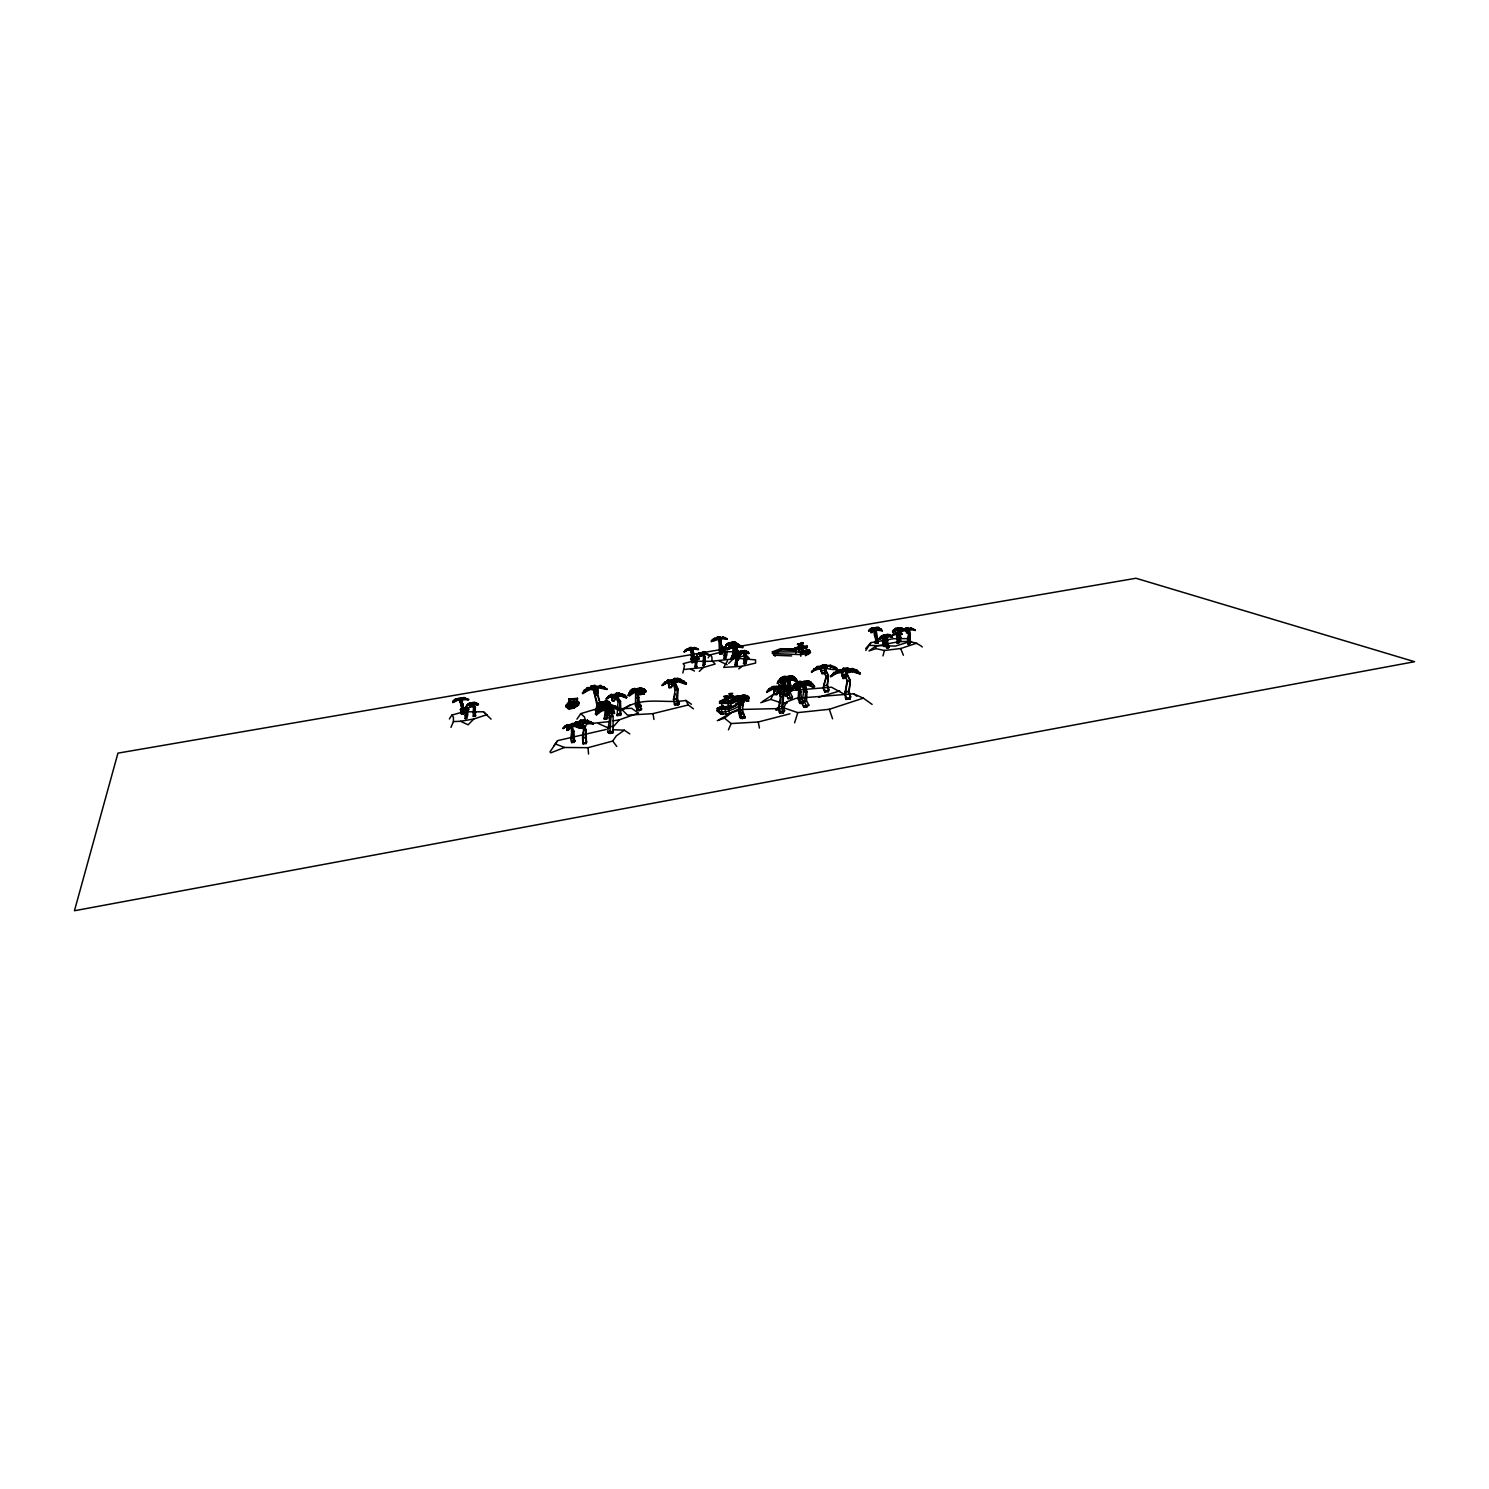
<?xml version="1.0" encoding="UTF-8"?>
<svg xmlns="http://www.w3.org/2000/svg" width="1489" height="1489" viewBox="0 0 1489 1489"><rect width="100%" height="100%" fill="white"/><g stroke="black" fill="none" stroke-linecap="round" stroke-linejoin="round"><path stroke-width="1.5" d="M692.906 652.033L692.329 648.366L689.556 649.018L692.459 649.427L692.906 652.033L691.547 652.238L689.668 648.739M450.962 727.414L453.419 721.588L453.438 717.214L451.818 715.129L449.38 718.982M593.497 688.421C588.844 688.793 575.108 699.551 587.355 687.639L595.451 687.62L594.893 685.368L591.096 686.02L590.947 688.867L593.273 689.891L591.096 686.02L591.598 689.575M619.927 715.651L619.852 701.896L616.781 696.74L615.329 696.833L618.009 702.008L617.135 715.8L620.913 714.888L620.504 701.412L617.284 696.368L614.138 700.854L612.277 700.947L612.593 695.921L616.669 695.028L617.06 696.833L620.913 696.108L626.199 697.913C627.632 693.986 618.084 692.943 615.348 693.893L615.571 696.368M678.053 705.153L676.415 699.253L677.346 689.91L674.573 682.744L672.898 682.837L675.168 690.003L673.475 699.383L674.796 705.302L679.282 704.26L677.514 698.471L678.165 689.333L675.224 682.316M742.546 718.759L740.573 713.529L740.163 698.937L731.639 702.994L734.468 697.671L738.972 697.261C741.317 704.334 736.869 711.835 740.536 718.461L744.872 717.996L745.096 716.916L742.657 712.859L742.695 705.06L741.373 698.564L740.312 698.434L741.019 702.734M739.884 699.346L739.772 708.801M606.544 710.495L606.135 719.224L604.311 719.131L605.204 710.421M742.899 714.18L743.774 714.608M915.121 630.61L911.249 627.874L908.216 629.382L903.227 629.177C893.865 634.947 913.055 627.13 915.084 629.977M462.111 702.473C464.605 696.852 454.257 699.607 461.032 699.588C482.045 700.407 453.754 696.889 458.314 700.053C460.231 698.825 458.389 700.091 460.659 702.715L462.111 702.473L461.999 700.388L459.58 700.798L460.659 702.715M640.382 706.363L638.483 702.417L638.018 693.409M913.539 629.419L915.084 630.256L909.295 629.196L908.364 632.713L906.931 632.862C902.892 626.646 913.39 629.773 906.205 631.652L906.075 627.855C915.27 627.055 906.019 661.004 908.681 634.184L906.857 630.015L908.662 634.463L907.49 640.27L909.407 640.084L910.077 634.035L908.681 634.184L910.077 634.314L907.955 630.126L908.662 628.972M465.033 708.95L466.913 711.537C469.928 714.776 464.252 722.612 465.238 715.911L466.206 711.5L464.047 708.485M775.118 656.295L772.288 651.866L780.645 648.701L801.491 649.316L806.405 647.436L806.722 650.079L801.827 651.959L799.425 651.977L799.09 649.316L799.649 651.884M606.135 719.224L607.81 717.772L607.68 710.03M708.131 657.877L710.123 654.899L721.942 651.884L743.979 651.531L746.026 655.495C749.693 659.348 742.49 668.524 744.128 660.632L745.077 655.495L743.253 652.443M734.933 655.681L736.441 655.998L735.547 654.974L731.453 657.282C731.434 659.292 741.019 652.61 734.97 655.774M787.495 677.439L782.916 678.463L781.074 683.619L782.693 683.693L785.783 680.157L793.321 678.519L793.134 676.937L787.849 677.923L788.128 679.673L784.852 679.319L786.118 679.58L787.495 677.439L789.486 677.979L789.617 679.058L787.625 678.984M876.053 629.605L878.268 642.857L875.383 643.322L875.7 639.209C874.006 635.468 872.461 627.911 878.287 628.414L879.738 629.251L877.412 628.6L879.422 628.619L878.156 627.316L875.104 627.762L874.788 633.383L876.667 638.781L875.7 639.209L878.287 638.8M576.857 698.713L576.02 703.013L577.434 698.378L577.341 702.901L576.02 703.013L576.857 698.713L568.91 698.974L568.817 703.497L568.91 698.974L577.434 698.378L576.615 702.678L577.434 698.378M569.505 698.657L570.064 702.882L569.505 698.657L569.412 703.162L565.801 706.195L568.147 708.596L574.121 708.057L578.514 705.135L579.221 703.05L577.397 701.58L570.938 702.305M723.263 705.414L717.251 708.355L717.065 710.793L720.937 714.031L729.256 713.622L728.921 708.541L744.407 701.375L742.937 697.838L740.387 698.378L743.439 703.981L742.378 707.07M909.947 643.713L909.407 639.693L907.508 639.898M721.16 641.927L720.453 637.869L717.959 638.241L719.671 642.15L721.16 641.927L721.104 639.786L718.61 640.158L718.219 638.632L718.368 639.823L720.862 639.451L721.197 640.549L718.61 640.158L719.671 642.15M906.038 629.028C907.006 629.624 910.207 627.762 909.295 629.196M907.806 643.937L907.564 642.764L910.04 642.504L907.825 643.509M908.216 629.382L908.309 629.791M907.918 628.712L908.458 627.614L908.569 629.14L906.038 629.438M907.564 642.764L910.04 643.006M580.356 722.593L580.412 720.267L584.377 720.676L583.148 722.091L575.945 721.7L571.05 727.041L578.849 723.803L579.575 722.295L583.018 721.904L582.348 727.953L580.263 728.195L579.277 723.021M682.837 673.009L684.549 665.546L683.116 663.666L693.837 660.911L702.734 661.377M803.911 685.201L804.674 682.874L809.681 682.055C818.038 687.118 812.733 688.849 807.41 682.986L797.899 683.805L795.815 689.779L797.676 689.872L801.231 685.759L805.605 684.493L806.684 681.59L808.657 680.771L811.728 683.246L803.911 685.201L800.114 684.791L799.891 682.986L804.786 682.688L805.605 684.493M738.953 710.495L739.437 699.141L740.554 699.662M906.522 630.331C906.82 625.454 904.698 632.136 908.532 630.312L908.42 628.786M607.81 709.36L606.097 709.769L609.913 716.525L607.698 731.713L609.82 733.463L613.114 732.662L613.114 716.358L608.61 709.639M783.288 712.989L781.725 706.828L782.823 697.038L779.864 689.537L778.058 689.612L780.497 697.131L778.598 706.959L779.268 711.984L779.789 713.138L783.288 712.989L784.629 710.718L782.73 705.991L783.568 696.424L780.441 689.072L778.635 689.146M898.816 643.174L897.997 632.732L898.463 634.854L896.601 634.388L898.481 635.729L897.458 633.886C886.699 637.701 896.806 631.504 901.962 634.091L899.356 632.546L896.583 633.942L897.737 640.419C898.239 650.395 899.412 629.866 896.564 633.718M731.564 643.304L729.033 642.652L725.683 645.668L732.327 641.982L738.767 644.811L730.373 644.197L729.089 646.822L730.261 646.766L731.657 642.987L733.909 642.448L734.17 643.732M906.522 629.977L903.358 630.294L903.246 628.712L900.473 627.837L894.591 630.294L898.872 629.158L902.092 631.504L900.603 628.786L894.703 629.103L892.581 631.764L900.696 629.717L902.092 631.504M903.227 629.177C899.914 626.962 905.852 631.559 903.078 628.619L899.97 632.267M724.231 648.497L726.092 651.233C729.107 654.657 723.021 662.624 724.231 655.7L725.348 651.177L723.207 647.994M879.701 628.916L875.29 629.735L871.121 632.62L873.15 628.619L879.348 627.911L879.738 629.251M903.376 629.828L901.254 630.461M885.862 636.454C885.285 639.377 887.556 653.69 887.165 644.923L886.662 636.454L882.884 638.539L883.777 635.803L889.957 634.798L886.346 634.668L887.276 636.715M463.433 713.305L460.939 712.933L463.656 713.715L461.497 714.106L460.939 712.933M717.251 708.355L720.937 714.031M786.788 679.487C789.877 685.815 784.703 692.534 788.072 698.657L790.491 698.788L792.483 696.964L790.398 693.055L790.789 685.368L788.798 677.644L785.429 677.998L791.143 677.756C795.722 682.818 800.356 681.329 793.134 676.937L789.617 679.058L790.975 678.407L792.148 679.952L789.561 678.984L792.092 679.58M825.055 667.63L824.459 673.661L822.096 673.866L821.09 668.003L825.055 667.63L824.459 673.661M802.348 684.977C805.921 692.273 799.909 700.016 803.799 707.089L806.591 707.238L808.862 705.135L806.48 700.612L806.964 691.771L804.842 684.605M574.121 708.057L572.632 702.268L574.419 701.263L575.871 702.436M875.495 629.847L877.189 643.341M460.678 698.062L460.175 699.625L460.808 698.788C460.529 697.057 463.34 700.519 458.668 699.514L458.277 698.471L460.957 697.764M744.091 652.443C739.828 651.158 751.554 651.661 745.17 651.977L739.977 651.475L738.023 653.652L741.057 651.028L743.495 652.089L745.84 650.525L747.31 652.108M474.972 716.395L475.382 707.517L473.241 704.371L474.879 707.815C477.057 718.294 471.157 718.461 473.763 707.889L471.976 704.651M734.189 655.644L731.899 656.798L734.877 655.03L736.776 658.734L737.223 665.08L737.316 658.808L735.622 656.277M583.911 729.666L582.646 742.955L586.257 742.527C587.057 721.421 580.766 729.014 583.074 743.904L586.182 743.551L586.592 741.634L585.307 737.651L585.959 729.424L582.776 723.393M694.079 662.624C687.546 630.182 699.569 666.439 691.585 661.842C690.152 636.901 692.664 653.82 692.069 662.921M722.333 653.727L722.668 649.074L719.708 639.153L722.909 649.446L722.333 653.727L720.099 654.062L719.541 652.871C718.219 629.791 720.62 640.196 719.838 653.355L720.099 654.062M743.402 651.828L739.679 654.992L740.591 652.033L742.453 651.047L743.179 652.368L748.986 653.168L746.454 651.084L744.388 652.387L744.891 650.935L746.957 651.586M735.026 656.444L736.571 659.013L736.106 665.397L737.223 665.08M684.177 651.791C690.393 647.715 688.309 649.316 692.143 649.707C685.796 646.412 706.14 652.405 694.674 647.436L691.603 648.366L694.916 647.845L698.527 649.558L694.823 648.515L691.976 649.39C692.999 646.58 688.197 646.896 689.816 649.316L692.329 648.366L692.664 649.8L687.49 650.023L684.307 652.052L685.294 649.855L689.091 648.273C690.17 649.744 694.86 651.698 690.617 650.432L691.547 652.238M871.121 632.62L871.158 630.591L873.168 630.61L874.974 628.414L879.124 627.949L882.307 630.796L873.28 629.717L873.15 628.619L875.532 629.158L877.114 627.781L875.104 627.762L875.29 629.735M582.348 727.953C583.279 726.26 582.422 718.61 583.074 723.84C587.559 720.527 600.979 728.009 587.541 720.341L580.412 720.267L580.319 723.021L575.592 722.519L570.976 726.539L572.539 731.508L571.702 737.93L573.693 737.874L575.257 741.038L571.813 742.657C569.114 737.576 573.619 731.899 570.324 726.837M704.446 665.211L705.042 656.947L703.124 653.969L700.314 654.527L699.774 656.519L702.752 654.062C707.926 652.74 701.635 679.617 703.534 657.263L701.952 654.211M852.713 668.561L852.583 671.744L852.974 670.72L847.055 672.209L845.845 678.258L843.109 678.519L842.253 670.832L846.813 670.404L846.757 672.991L852.583 671.744L859.916 674.014L856.994 670.236L852.713 668.561L848.749 668.933L846.887 670.739L843.854 670.348L843.165 671.818L836.986 670.999C822.933 683.004 834.733 671.762 841.211 672.786L841.359 669.622L843.463 671.055L843.258 668.282L847.781 667.872L848.6 672.116L848.749 668.933L846.478 671.297L845.845 678.258M882.921 638.837L883.014 636.548L884.41 636.641M579.37 726.353L578.942 721.346L578.849 723.803L580.487 724.138M876.09 645.965L869.018 650.935L875.848 648.608L876.09 645.965C890.608 644.03 909.537 636.343 922.324 646.971M738.06 660.39C740.871 655.421 731.508 631.839 738.618 656.537L736.794 656.723C733.091 662.27 740.554 661.042 738.749 656.146L736.794 656.723L734.933 647.212M738.767 644.811L735.622 642.373L731.602 642.392L733.165 647.678L732.42 656.575L734.933 656.072L734.989 649.092M824.738 692.05L824.683 689.965L824.738 692.05L828.293 691.715L828.796 689.593L827.475 684.977L828.48 675.597L825.036 668.617L828.256 676.118L827.177 685.703L828.405 690.561L824.292 690.933C820.402 685.536 830.601 672.377 825.892 676.341L824.459 672.767M463.656 713.715L462.632 703.646L460.715 699.718L462.632 703.646L461.181 703.888L459.598 699.904L462.148 709.899L461.497 714.106M466.02 718.629L466.243 711.798L464.382 708.355M586.182 743.551L586.592 741.634M845.994 699.421L845.473 691.603L849.139 691.268L845.156 692.459C851.708 664.969 842.718 691.808 845.994 699.421L850.07 699.048L850.61 696.591L849.139 691.268L850.331 680.454L846.348 672.414M636.976 692.311L632.974 692.124L638.818 691.752L642.876 694.265L644.421 693.8L643.192 691.157L639.414 689.202L631.131 690.524L628.246 695.102L629.512 695.754L635.617 691.659L635.487 705.414L637.292 710.365L639.116 710.644L641.61 708.894L639.19 705.023L637.85 691.38M600.476 704.781L599.862 710.234L595.898 710.923L596.884 704.725L600.998 701.635L610.043 705.656L611.011 704.855L609.075 701.635L605.39 700.947L603.548 702.696L606.116 702.603L610.043 705.656M821.109 671.762L820.718 666.197L817.275 666.514C806.293 676.434 813.273 669.268 820.551 668.933L821.425 667.221L825.39 666.867C824.441 669.994 848.153 671.465 830.546 665.267L822.952 666.048L822.393 665.043L826.339 664.671L826.953 668.338L827.326 667.463L825.278 669.492M803.613 703.18L799.816 703.441L798.16 698.806L798.755 687.955M897.923 629.065L896.192 628.786L898.016 628.972L899.691 637.981C899.617 647.212 902.297 632.713 898.853 629.847M908.364 632.713L908.513 630.666L906.131 630.927L906.931 632.862M603.064 709.75L600.867 710.29L602.245 706.549L605.911 705.674L607.903 707.833L609.094 706.065L612.295 705.302C621.043 707.871 621.192 710.067 612.575 707.219L612.295 705.302L614.026 705.879L614.306 707.778L619.759 709.118M695.437 658.008L697.131 660.465L696.126 667.053L696.498 660.688C689.891 655.16 703.217 658.659 696.163 657.17M828.796 689.593L828.293 691.715M850.61 696.591L850.07 699.048M727.19 639.321L723.17 638.055L717.568 639.358L717.27 637.143L719.745 636.771L720.229 639.377C724.454 637.739 730.987 640.568 723.021 636.864L719.913 638.223L723.319 637.311L727.321 639.209M739.679 654.992L739.754 653.317L743.123 651.456M874.974 628.414L874.099 627.93C869.706 627.409 866.151 633.625 872.48 629.009L872.349 627.911L868.608 631.075M701.468 653.578L705.563 653.652L701.003 654.136L702.25 653.41M889.045 635.245L883.982 634.798L880.762 637.199C876.128 640.847 889.231 636.268 887.276 636.138L882.958 635.245L892.469 637.273L889.771 634.854L887.537 636.194L888.952 634.295L890.292 635.933L883.033 637.72L884.745 637.739L884.578 636.603L887.37 638.39L885.825 636.268L887.37 638.39M599.416 707.703L599.937 704.204M573.507 703.794L572.632 702.268L570.678 702.808L569.933 707.089L572.185 708.578M675.299 694.023L673.475 699.383L677.514 698.471M735.864 649.855C738.358 644.476 731.434 645.761 734.505 650.004L735.864 649.855L736.627 644.867L734.375 645.109L734.542 646.431L736.236 646.245L736.217 647.51L733.947 647.771L733.891 648.813L736.069 647.883L733.798 648.124L734.505 650.004M887.146 636.25L887.984 644.551L885.787 644.905L887.072 641.443M727.47 660.948L723.691 667.426L742.155 666.272L755.63 663.052L755.519 659.869L739.307 658.492M611.067 705.246L606.209 703.106L598.075 707.312L599.658 703.199L602.747 701.71L602.933 702.957M779.938 704.204L780.925 698.453M461.032 699.588L460.585 698.49L464.159 697.857L468.179 699.942M717.512 638.986L720.453 637.869L720.229 639.377L720.136 638.353M795.815 689.779L795.964 685.238L798.197 684.661M739.698 699.272L732.644 702.38L733.146 699.7L732.067 702.101M570.641 725.124L572.427 725.459L566.136 725.366L566.323 726.651L563.065 728.568L567.346 724.64L570.566 725.515L571.702 723.691L574.177 723.617L575.74 725.329M781.074 683.619L781.353 679.747L779.901 679.431L777.277 683.097L781.502 680.994M826.134 675.801L823.994 686.001L827.475 684.977M784.387 694.786L786.062 695.866L788.202 694.507L784.387 694.786L783.288 691.529L786.248 691.324L785.429 680.287M888.058 647.976L889.119 646.933L887.984 644.551L886.606 644.532M464.382 708.317L465.648 707.238L468.551 708.559L466.839 707.294L460.678 711.221L463.935 707.703L468.793 709.676L466.895 707.852L460.417 709.844L462.037 708.838M881.302 636.883L880.092 637.739L885.899 637.013L883.107 637.292C880.65 640.717 885.936 651.121 884.615 643.825L884.15 637.199M719.708 650.432L722.035 647.119L723.617 648.18L725.124 647.324L727.451 649.781L731.49 645.965L734.542 646.431M743.104 651.735L744.239 650.507L745.952 651.438M691.343 659.757L693.558 657.71L691.994 659.813M702.175 653.95L702.138 652.517L705.712 652.498L708.541 654.713L704.93 652.945L699.048 653.168L704.558 652.052L705.563 653.652M598.075 707.312L598.317 704.986L600.346 705.079L601.686 703.292L599.658 703.199L598.448 705.786L600.458 705.879L599.285 707.387M600.867 710.29L600.998 707.871M894.554 630.015L895.578 628.395L898.146 628.209L894.591 630.294M732.439 647.566L117.947 753.136L74.45 910.747L1414.55 661.712L1135.977 578.253L737.018 646.784L736.627 644.867L736.236 646.245L739.121 645.128C749.172 647.976 734.449 647.659 737.278 646.412L742.769 647.771M882.977 655.904L884.41 650.47L900.677 648.534L916.908 643.118M583.148 722.091L583.856 719.857L584.451 723.133M574.419 701.263L568.761 702.399L565.988 705.097L566.267 707.201L574.177 705.935L579.221 703.05M595.191 689.072C590.984 692.18 601.556 704.725 595.898 710.923L596.289 712.003L599.099 710.737M846.887 670.739L847.781 667.872L847.688 670.906L847.446 668.747L842.904 669.175L843.146 671.316M662.251 685.48L667.146 682.651L666.904 680.808L668.282 679.859L668.542 681.701L662.251 685.48L668.282 679.859L675.764 680.882L674.908 682.855L672.172 682.986M836.762 669.994L830.173 666.141L826.73 666.476L827.102 665.602L824.925 666.625L825.204 667.817L826.73 666.476L826.339 664.671L825.502 667.146L820.718 666.197L820.551 668.933M736.59 646.561L736.906 645.482M606.284 699.179L608.815 695.996L606.284 699.179L610.453 696.722L610.229 695.177L614.585 695.903L617.191 694.712L617.06 696.833L616.669 695.028M460.678 711.221C460.901 708.541 465.536 708.783 465.536 711.761L465.238 715.911L467.099 715.613L466.15 715.558M794.623 722.798L797.769 712.617L829.299 709.285L863.322 698.155L872.107 704.39M570.678 702.808L567.7 706.251L569.152 708.764L578.514 705.135M590.686 687.062L593.367 687.844L592.79 689.37L587.634 689.444L582.46 693.316M738.302 659.199L735.938 659.459L736.031 660.613M742.825 647.157L736.981 645.817L727.432 649.539L725.031 647.771L728.121 649.297L734.356 646.598M793.488 686.131C797.508 685.07 791.645 688.048 793.972 684.717L797.825 683.004L796.503 684.047M691.361 659.981C691.622 657.077 697.336 659.292 691.659 659.106L697.15 656.519L698.676 657.524M865.816 650.488L870.916 642.634L893.512 638.725L907.806 638.595L911.622 642.224M736.441 650.749L737.799 650.6L736.441 650.749L736.925 656.351M737.129 646.877L736.981 645.817M780.236 689.649L779.845 687.397C780.068 690.896 790.454 689.779 792.297 689.91L786.099 685.871L775.955 687.583L773.945 691.194L774.541 694.712L776.886 694.619L778.747 688.272L780.999 687.564L780.236 689.649L777.314 689.779M886.253 636.175L888.263 634.835L883.777 635.803L885.583 636.771L885.49 634.817L884.447 635.263L887.463 635.542M617.191 694.712L614.138 700.854M735.901 645.947L736.366 647.101L733.947 647.771L734.728 646.077M458.724 699.867L457.868 698.453C458.575 701.989 447.649 703.776 455.764 698.806L459.319 698.713L459.692 701.542L462.13 701.114L461.609 698.899L458.389 699.197M780.348 687.006L777.146 688.458L771.73 687.49L771.972 689.407L766.667 692.385L769.813 688.476L766.667 692.385M859.916 674.014L860.065 672.73M879.534 639.097L880.93 636.696L882.791 637.311L883.982 634.798M733.612 646.822L733.463 645.742L733.612 646.822C735.585 648.813 731.564 646.71 731.825 644.048L730.857 643.583M895.727 633.365L897.42 632.713L897.941 633.923L894.349 633.569L891.985 635.319L894.089 633.29L897.029 632.937M857.143 671.632L856.771 672.656L856.994 670.236L860.139 673.4M728.233 649.074L729.703 647.901M845.882 697.02L845.473 698.136L850.219 697.708L848.823 692.124L850.331 680.454M679.505 680.957L677.421 681.627L677.365 679.412L675.764 680.882L670.776 680.882L668.542 684.307L669.008 687.676L671.204 687.564L673.196 681.534L675.113 680.343M731.006 658.175L732.42 655.811L734.3 656.407L734.096 654.918L732.607 656.37M593.087 724.361L593.199 723.375M583.074 743.904L582.999 742.062M585.307 737.651L582.534 737.967M470.822 707.182L472.125 702.827L475.605 702.734L475.847 703.906L470.785 703.646L469.463 705.488C469.407 709.229 471.845 705.935 471.957 703.981M590.965 722.574L590.817 721.532L593.273 723.877M843.854 670.348L843.165 671.818L842.253 670.832L842.495 672.972M631.224 692.087L629.679 692.553L630.238 690.487L634.388 688.514L636.138 688.756L637.05 691.51M584.079 730.243L586.536 724.008L584.433 716.953L580.747 713.64L576.932 719.168M694.86 657.412L697.15 656.519L698.937 658.976L692.534 657.859L691.175 658.752L693.502 656.779L697.187 657.021L698.937 658.976M582.981 724.25L583.018 721.904L576.187 723.338L571.05 727.041M582.906 722.705L584.544 720.695L584.526 721.718M830.732 676.155L837.395 669.994L837.227 673.158L837.395 669.994L841.359 669.622L841.601 671.762M579.519 724.64L579.575 722.295L580.654 722.295M791.31 689.537L794.27 684.884L791.31 689.537L798.365 686.094M730.261 646.766L732.681 642.932M830.806 676.825L837.637 672.135M834.398 667.928L834.026 668.803L834.249 666.718L836.986 669.454M700.835 656.481L701.952 653.559L704.558 652.052L702.752 654.062M731.639 702.994L733.091 697.634L739.419 695.81L740.219 697.15L734.468 697.671L734.673 699.29L736.925 699.607L736.701 697.987L732.997 703.18M568.295 725.292L569.505 724.566L569.803 726.948L571.646 726.893L571.311 725.459L568.686 725.497L566.751 728.009C566.471 733.146 569.859 728.624 570.119 726.055L571.944 725.087M728.437 729.852L731.155 723.561L758.273 721.979L789.97 713.789M572.632 702.268L568.761 702.399L566.434 706.047L573.954 704.837L578.867 702.045M824.925 666.625L822.244 668.077L816.884 667.388L811.486 671.855M880.073 637.515L882.456 635.803L883.089 637.292M811.561 672.432L814.148 669.808L820.942 668.058M628.302 695.586L629.047 692.664L631.075 692.962L633.16 690.803L639.414 689.202L639.637 690.747M749.246 697.932L745.803 696.796L749.246 697.932L747.925 696.052L743.179 694.935L738.749 697.131L738.432 698.881M776.886 694.619L780.441 689.072M776.011 710.365L783.791 707.871L786.601 701.97L795.945 698.341L853.588 693.8L863.322 698.155M774.094 692.441L774.838 688.458L778.747 688.272L778.989 690.207M639.805 687.918L645.686 690.784L644.309 688.979L639.805 687.918L637.571 688.588L636.436 690.822L636.585 691.882L638.502 691.305M620.913 696.108L619.405 693.018L616.911 695.772L612.593 695.921L611.96 699.123M717.251 638.651C720.49 639.395 704.613 644.402 714.646 638.092L720.695 638.26L720.862 639.451L714.794 639.284L711.351 641.703L714.925 638.539L718.256 638.818L719.987 637.162L717.27 637.143L717.568 639.358M609.392 709.583L601.91 710.756L596.531 714.832C593.273 713.678 598.597 709.267 599.918 708.261L605.911 705.674M460.38 709.602L463.935 707.703C463.395 710.123 467.137 708.95 464.977 708.131M825.651 668.431L826.227 667.295M568.761 702.399C565.652 707.945 576.113 702.976 577.397 701.58M760.749 702.696L770.781 699.383L773.349 694.339L781.539 691.212L831.532 687.229L844.97 694.637M671.204 687.564L673.437 683.377L677.607 681.255L675.932 682.148L678.109 680.194L677.849 678.37L674.238 678.537L673.047 681.013M606.097 709.769L612.314 713.845L614.529 713.324L611.737 707.591L606.432 708.932L599.918 708.261L600.197 710.179L606.823 709.881M872.331 632.62L873.168 630.61L871.233 631.299L872.219 630.182L878.156 627.316L878.287 628.414M822.859 666.811L822.393 665.043L822.244 668.077L821.425 667.221M883.963 638.837L886.216 635.245M847.799 671.744L848.041 670.013M881.916 636.845L879.962 638.185L882.735 636.789C886.104 636.045 875.569 637.888 883.331 635.933L883.535 637.422M475.605 702.734L474.675 703.683L472.851 702.38L474.712 703.981L474.34 702.827L470.785 703.646C472.609 705.879 484.409 704.632 474.488 703.794C473.13 706.121 472.422 702.361 472.832 704.502L470.208 705.079L473.67 704.316L474.73 702.268L472.906 703.999L470.059 704.111L469.686 707.256M721.048 647.827L719.429 649.334L722.035 647.119L722.277 648.943L720.49 650.712M740.647 655.011L740.722 652.945L745.058 651.065L741.541 651.642L742.546 651.698M777.314 683.47L780.05 680.678M595.004 687.118L607.028 689.444L600.16 685.405L595.451 687.62M793.544 686.578L793.972 684.717M735.343 643.676L734.282 641.889L732.402 643.602L728.195 643.136L728.326 644.141L730.727 642.578L731.657 643.993M797.676 689.872L801.008 683.954L801.231 685.759L799.332 686.299L799.202 685.312M782.693 683.693L785.596 678.575L785.857 680.678L790.194 682.502L787.923 678.854M568.426 730.373L570.306 727.358L573.712 725.739L571.646 726.893M736.943 698.583L748.613 701.133L745.058 696.554L740.498 697.113L740.107 699.104L745.449 695.233L745.654 696.852L748.055 697.094L743.179 694.935L743.402 696.554M615.553 694.823L613.561 695.214L613.784 696.759M731.899 656.798L732.849 655.253L738.563 657.468L734.617 656.37L736.031 658.938L735.082 664.801L736.106 665.397M471.734 703.664L468.812 703.627L466.466 706.121L469.631 703.106L474.153 703.664L474.005 702.715M776.178 689.519L775.955 687.583L777.146 688.458L778.3 687.118M897.402 633.383L902.111 634.258L900.826 633.048M461.385 711.258L462.986 708.708L461.795 708.652M718.312 638.074L717.512 637.534L717.661 638.707M570.008 725.515L568.686 725.497M699.048 653.168L702.175 653.038M462.167 710.309L460.976 710.253L461.739 708.075L464.717 708.224M733.277 697.541L729.331 698.118L730.317 697.503M629.679 692.553L632.025 690.822L631.801 689.277L636.138 688.756L636.361 690.282M892.618 632.043L895.782 630.275L895.578 628.395L896.527 629.531M723.97 647.901L720.062 649.707L721.29 649.781L719.987 649.185M549.906 752.001L557.631 740.629L606.284 729.424M695.158 657.319L696.48 660.427L696.108 666.644M724.343 700.333L728.27 699.979L725.794 699.849M778.84 680.976L782.041 678.965C775.08 684.437 782.451 674.275 786.434 676.657L787.476 677.886L787.886 676.434L792.297 675.857L795.052 678.481L794.233 676.639L789.617 675.745L789.803 677.309M692.031 660.036L695.233 657.468M595.507 714.478L596.921 710.867L598.634 711.444L601.63 708.838L601.91 710.756L600.197 710.179M799.407 683.395L799.202 681.59L796.801 684.363C788.761 690.654 797.36 678.965 801.901 681.72L803.129 683.135L803.576 681.459L808.657 680.771L808.881 682.595L811.784 683.805M572.427 725.459L567.644 726.129L566.937 730.429M719.429 649.334L723.952 647.696M642.876 694.265L636.845 689.965L637.943 689.686L634.779 689.816L637.236 689.314L637.422 690.542M555.453 743.979L564.517 747.478L588.043 747.683L612.742 741.057L616.278 735.92L624.319 730.206L629.81 733.909M465.275 708.373L464.661 707.591C465.759 709.75 461.962 709.75 463.749 708.317M609.206 702.417L602.394 704.055L603.529 702.324M629.512 695.754L631.075 692.962L631.206 693.948L629.196 693.669M614.026 705.879L609.187 708.261L605.651 707.778L605.334 709.825L602.245 706.549L602.524 708.448L601.165 709.08M803.278 684.382L801.585 685.089L803.148 682.613M691.622 658.212L693.595 657.505L691.175 658.752L692.422 657.133L696.331 657.691L694.265 657.394M553.889 745.821L557.631 740.629M731.546 658.25L733.314 655.96L732.514 656.537M880.129 639.172L880.911 637.85L879.906 637.701M737.558 654.825L732.141 655.811L734.17 656.519M605.576 702.194L605.39 700.947L609.075 701.635L609.894 703.999L608.182 704.669L609.783 703.199L607.81 701.933L604.348 702.529L605.669 706.847M798.123 685.629L797.899 683.805L803.762 683.954L806.684 681.59L803.576 681.459L803.799 683.265M732.495 700.984L734.747 701.282L732.365 699.942L735.082 697.969L734.877 696.349L739.419 695.81L739.624 697.41M778.189 683.656L781.353 679.747M791.645 691.101L795.964 685.238M897.402 628.935L899.728 628.581L898.388 629.735M696.796 655.179L699.83 652.722L696.833 655.458M596.531 714.832L598.634 711.444L598.82 712.673L597.108 712.096M460.417 709.844L463.023 708.429M893.214 632.192L895.671 629.344M630.182 695.047L631.578 692.925L629.717 694.805M728.158 649.558L724.585 648.441L725.106 647.175M732.644 702.38L734.114 700.165M788.798 677.644L782.916 678.463L783.102 680.045M582.832 693.744L588.006 688.327L591.338 687.75M898.128 629.903L896.304 629.717L897.29 628.004L897.271 629.94M884.094 636.622L880.93 636.696M684.251 651.717L689.314 648.664M609.187 708.261L610.229 707.089M466.411 705.823L468.104 704.129L466.466 706.121M460.901 698.806L463.898 697.41L467.955 699.327M465.852 707.796L461.925 709.415L463.098 709.471L462.893 707.666L461.106 709.583M606.209 698.695L608.815 695.996M865.686 648.571L870.916 642.634M612.519 727.618L619.498 719.764L638.427 713.101L631.634 708.317L614.38 708.876M662.177 684.921L665.322 681.776L665.49 682.948L664.075 683.898L665.322 681.776M563.01 728.177L565.336 725.925L563.065 728.568M638.372 690.226L641.833 688.197L642.094 690.859L645.854 691.808L643.564 690.728L644.309 688.979L642.28 688.7L645.686 690.784M593.422 689.37L596.94 705.135L601.165 702.864L597.796 704.204L600.998 701.635M766.593 691.789L769.813 688.476M597.405 705.321L599.378 702.734M725.646 645.351L727.432 643.676L725.683 645.668M573.321 725.534L572.558 726.353L572.316 725.162L574.493 725.106C583.818 731.918 577.118 721.867 570.659 724.324L570.845 725.608M878.547 629.251L876.146 627.297L875.606 629.921L873.28 629.717M887.239 635.282L887.351 636.231M733.165 656.128L732.141 655.979L739.4 655.867M474.34 702.827L472.72 703.608M895.708 633.439L896.229 633.551M572.316 725.162C568.891 726.502 576.113 734.282 572.725 738.47L574.047 742.602M868.571 630.74L870.693 628.954L869.576 630.182L875.011 629.512M733.519 655.514L734.319 647.622L732.346 644.234L733.909 642.448M491.109 719.131L486.549 714.794L473.893 718.964L468.123 724.789L460.566 721.29L453.419 721.588M738.023 653.652L741.168 651.94L737.986 653.355M736.459 699.551L728.475 703.459L719.559 703.348L719.857 701.393L723.877 699.439M808.192 654.509L810.463 652.294L808.788 649.707L810.463 652.294L805.288 655.644L809.495 653.057L809.755 650.712M793.134 686.671L796.801 684.363M899.17 629.177L901.459 628.06L899.226 629.828L898.984 628.172L901.552 628.991M728.679 663.331L733.165 658.994L746.138 655.16L749.209 658.231M699.29 671.409L703.385 667.481L715.204 664.001L712.431 661.246L704.669 661.339M595.954 688.141L600.83 686.113L606.954 688.867M748.613 701.133L745.058 696.554L739.977 697.987L736.72 696.964M901.348 630.722L899.952 631.634M881.618 636.734L880.781 637.478L884.094 635.729L883.07 636.194M784.182 679.822L785.857 680.678M876.016 628.432L877.244 628.879M790.789 676.844L787.327 677.867M799.965 644.011L798.327 643.825M805.456 683.246L806.945 681.925M897.606 633.588L899.635 632.825M733.388 655.476L735.194 656.333M784.629 710.718L779.268 711.984L780.571 710.904L779.789 713.138M782.73 705.991L778.598 706.959L779.603 706.121M606.116 702.864L599.471 703.534L596.94 705.135M783.568 696.424L780.497 697.131L779.938 692.832M789.914 688.774L788.686 689.779L789.766 687.546L792.371 690.505M784.294 678.091L780.813 678.388L779.324 680.938M782.935 687.955L781.688 688.96L782.693 686.038L782.935 687.955L781.167 688.886M808.862 650.823L806.052 653.038L808.992 651.903L807.969 649.874L808.992 651.903M776.383 686.336L775.36 689.258L771.972 689.407L773.014 686.485L776.383 686.336L778.096 687.695L779.082 685.089L784.294 685.852L784.442 687.099L783.195 686.838L782.972 684.903L780.068 688.309L777.146 688.458M771.73 687.49L773.014 686.485L768.529 689.481L768.696 690.71L773.238 688.421M717.27 720.676L724.473 718.182L731.713 712.524L739.977 710.048M621.49 709.49L618.121 710.309L618.996 709.639M738.749 668.859L742.155 666.272M626.199 697.913L626.776 696.945M724.585 648.441L727.805 648.218L724.882 646.747L722.779 648.683L726.297 648.18L726.111 646.822L721.03 648.869L720.862 647.51L725.199 647.976M626.125 697.429L623.649 695.866L624.747 695.065L623.798 696.871L620.69 694.563L616.614 695.14M618.661 701.524L620.504 701.412L618.661 701.524L616.781 698.136M620.69 694.563L621.788 693.744L622.011 695.289M882.456 635.803L880.799 637.311L882.568 635.673L881.693 636.883M614.045 694.209L613.152 696.573L610.453 696.722L611.57 695.921L607.847 697.82L611.346 694.377L615.404 695.289M610.229 695.177L611.346 694.377M595.637 688.867L597.108 687.806L598.131 691.268L598.243 693.409L595.935 693.8L592.734 687.769L596.531 687.118L597.387 689.556L593.571 690.207L592.734 687.769L600.439 687.229L607.028 689.444M679.505 702.994L674.256 704.204L675.708 703.18M596.791 688.923L597.778 688.514L596.847 685.982L597.387 689.556M686.373 683.097L685.629 684.251L686.373 683.097L680.529 679.263L674.238 678.537L674.48 680.38M683.991 680.845L682.632 681.794L675.969 680.361L674.387 680.845L674.908 682.855M680.789 681.106L676.229 682.204L677.365 679.412M680.529 679.263L679.412 682.036L685.629 684.251M691.436 704.26L685.926 700.426C664.95 704.111 640.196 695.4 622.458 710.141L627.539 715.167L653.001 713.622L688.346 704.948L693.427 708.838M668.542 681.701L667.146 682.651L670.311 682.483L671.465 679.71L671.707 681.553M775.75 709.211L779.361 706.791M782.991 704.39L786.601 701.97M729.442 647.678L733.295 646.207C735.678 647.138 734.263 643.974 734.096 647.361M762.554 701.505L773.349 694.339M735.25 656.146L736.646 654.676L738.879 655.998M784.089 676.564L779.92 678.761L780.05 680.473M473.279 716.488L475.717 715.911M475.81 715.241L472.981 715.911L474.023 716.023M722.072 648.534L724.045 648.515L723.859 647.101L727.805 648.218M474.47 712.635L475.996 712.561M787.048 679.561L784.759 680.138M475.159 703.255L476.145 703.701L475.159 703.255C482.082 707.387 476.443 700.91 472.125 702.827L472.274 703.794M471.436 703.981L468.961 704.595L469.631 703.106L468.812 703.627M725.124 698.285L727.563 697.69L725.59 697.578M468.104 704.129L467.378 705.265L469.78 704.074M572.688 741.113L571.422 741.894L575.257 741.038M571.813 742.657L572.893 741.987M729.703 696.089L728.679 696.517L729.629 696.722M583.316 723.226L584.768 722.314M729.405 693.874L730.317 694.283M569.803 726.948L574.68 726.39L579.016 728.009M566.136 725.366L567.346 724.64L566.323 726.651L568.482 726.576M565.336 725.925L564.257 727.488L567.532 725.925M735.045 655.383L733.723 656.109M733.742 652.647L735.324 652.573M702.882 665.267L705.246 664.187M733.072 642.932L738.73 644.514M704.074 661.712L705.488 661.674M731.602 644.532L734.04 643.453L729.647 644.625L729.517 643.602L729.089 646.822M731.657 642.987L730.243 643.192L731.025 644.346L729.889 643.062M703.999 657.003L705.042 656.947L702.324 654.006M727.432 643.676L726.669 644.811L735.622 642.373L735.734 643.378L734.784 642.857M728.195 643.136L729.163 643.657M702.92 654.229L705.823 653.41L708.541 654.713M705.06 653.857L705.712 652.498L705.06 653.857L708.075 654.974M698.397 653.652L698.471 654.229M699.179 654.08L701.524 653.652M719.075 719.671L731.713 712.524M622.365 709.267L630.35 704.818M474.488 703.794L473.521 703.348M619.294 695.456L617.879 696.238L618.456 693.706M704.297 653.466L699.942 653.634M788.128 679.673L791.329 679.319L796.187 681.608M875.606 629.921L876.165 628.47M696.331 657.691L698.713 657.747M729.256 713.622L738.637 708.95M723.486 705.935L721.179 707.052L721.421 709.006L728.959 709.136L736.273 705.507M743.439 703.981C735.547 707.684 726.167 714.683 717.065 710.793M728.493 706.996C732.495 707.48 731.453 699.458 727.991 703.087L721.551 702.994L722.072 706.903L728.493 706.996L727.991 703.087M721.179 707.052L731.006 706.047M740.759 701.617L740.554 703.385L735.398 703.106M718.517 709.08L728.419 708.429L739.847 702.789M722.165 707.964L718.331 709.844L718.126 708.28L721.96 706.4M719.857 701.393L728.289 701.989L734.263 699.067M876.518 629.531L877.114 627.781M719.559 703.348L723.561 701.393M721.551 702.994L723.524 702.026M727.656 701.505L733.649 698.564M887.537 636.194L888.058 634.686L886.346 634.668L886.699 640.177L887.723 640.196M719.373 701.877L725.385 698.955M743.29 697.913L740.368 698.267M798.532 646.021C801.119 645.817 797.992 644.365 799.239 645.314M907.173 642.429L895.466 646.077L869.967 645.407M886.532 647.957L888.989 647.566M875.383 643.322L878.268 642.857M878.417 642.113L875.067 642.652L876.314 642.094M887.332 646.896L886.253 647.38L889.119 646.933L887.444 647.547M892.469 637.273L888.747 635.3L892.432 636.994M882.307 630.796L877.933 628.47L882.27 630.443M743.607 663.796L746.008 663.405M803.799 707.089L805.828 706.214M808.862 705.135L803.26 705.972M806.48 700.612L802.162 701.263L803.986 700.5M748.986 653.168L745.505 652.461L744.239 650.507L747.273 651.828M788.072 698.657L789.859 697.913M790.491 698.788L792.483 696.964M805.102 691.678L803.744 692.255L806.964 691.771M741.057 651.028L740.107 652.387L741.652 652.554M813.18 686.894L814.539 686.317M790.398 693.055L786.639 693.613M793.06 686.113L796.671 683.19L794.382 684.14L794.493 686.113M796.131 681.124L797.322 680.641M793.321 678.519L791.329 679.319L787.365 677.514L787.532 679.449M795.815 679.542L793.823 680.361L795.684 678.537L797.378 681.124M788.965 679.17L788.798 693.706L790.417 697.838M780.05 679.766L782.302 678.947L782.097 677.365L786.434 676.657L786.62 678.221M778.784 680.492L779.975 679.989M605.707 717.661L603.938 718.387L607.661 718.61M604.311 719.131L607.81 717.772M609.987 705.265L611.011 704.855M729.424 695.735L731.806 695.047M726.874 696.443L724.92 696.722M601.686 703.292L601.872 704.539L599.844 704.446L603.678 703.553M606.116 702.603L607.81 701.933L606.284 703.85L605.93 701.617L607.419 701.04L607.586 702.268M550.762 752.838L564.517 747.478M803.818 652.703L807.392 651.326L807.243 650.004L799.425 651.977M798.718 647.771L794.698 649.297L794.568 648.236L798.588 646.71M794.568 648.236L801.25 648.478L807.261 646.17L807.392 647.231L801.361 649.539L780.794 648.906L780.906 649.948L773.554 652.74L773.424 651.698M801.175 643.974L803.185 643.844L801.026 644.104M464.959 718.573L467.062 718.238M818.652 697.261L839.74 690.933M461.962 708.336L460.883 709.267M794.53 685.294L797.136 684.344L796.913 682.539L801.901 681.72L802.124 683.525M695.158 666.979L697.187 666.234L694.935 666.532L696.126 667.053M723.877 658.473L726.036 658.194M722.146 647.938L719.932 648.739L723.114 647.194L723.3 648.608L725.217 648.124M696.126 657.375L698.899 658.752M692.627 657.394L691.808 658.547M694.06 657.691L695.847 660.632L694.935 666.532L697.094 666.718M694.135 658.175L694.935 657.915M745.096 716.916L740.052 717.456M742.657 712.859L738.767 713.268M741.354 704.874L739.81 705.377L742.695 705.06M742.676 698.992L742.453 697.373L746.994 701.133L748.558 700.63M732.327 699.29L733.872 698.788M732.383 699.774L733.928 699.29M743.085 696.294L739.977 697.987L738.972 697.261M745.654 696.852L742.062 698.49L740.107 696.703M637.292 710.365L641.61 708.894M642.801 693.781L644.346 693.316M640.754 692.925L643.322 692.143L644.421 693.8M580.747 713.64L596.047 709.043M629.624 692.087L631.168 691.622M451.818 715.129L463.34 711.816L483.46 711.798L487.35 715.446M729.107 693.706C738.451 692.255 726.074 695.866 730.001 693.669M731.546 694.097L730.801 693.539M732.737 696.405L731.025 696.778M727.023 698.937L728.475 698.378L727.525 698.173M727.73 698.844L725.385 699.272M883.61 646.412L885.62 646.245M735.287 665.267L737.334 664.597L735.082 664.801L736.013 664.95M738.525 657.226L735.882 655.718L738.563 657.468M882.158 637.013L883.666 636.548M731.862 656.575L739.437 656.091M798.662 686.001L803.706 685.647M804.6 688.383L806.126 687.974L804.656 688.83M784.74 695.568L788.035 695.326M796.671 685.74L794.456 686.317L796.131 686.671M803.539 684.214L800.989 684.884L802.776 687.49L801.175 686.317M781.893 678.742L779.789 680.119M779.901 679.431L781.837 678.928M784.294 680.678L786.806 679.84L785.838 679.393M785.708 679.431L788.816 682.446L790.138 682.111M800.784 656.277L800.486 652.908L808.825 651.456M613.338 731.397L607.698 731.713M608.275 732.923L613.114 732.662M612.779 726.371L608.443 726.613M605.651 707.778L608.052 708.466L612.221 713.25L614.436 712.728M600.774 709.695L602.971 709.173M608.48 707.629L605.148 708.503L603.138 707.498L604.85 708.057L605.13 709.974L603.417 709.397M613.71 711.146L610.025 712.04L609.857 710.793L613.542 709.918L614.529 713.324M798.532 643.899L797.341 644.29L798.83 644.29M799.351 645.295L798.327 645.965M798.886 647.585L800.226 647.473M898.891 637.795L901.068 637.683L898.891 637.795L897.588 629.903L900.696 629.717L900.473 627.837L901.459 628.06M899.803 640.214L900.826 640.475L898.016 640.624L900.696 641.089M894.87 629.679L896.508 628.693L895.615 630.07M901.031 631.448L902.055 631.206M726.129 696.61C732.625 694.786 718.442 696.871 725.72 696.666M726.911 696.647L725.069 696.908M741.503 700.816L743.96 699.476L741.503 700.816L742.918 702.101L744.407 701.375M737.948 698.974L736.366 698.899M741.559 699.104L738.935 699.16M637.143 703.18L639.135 702.771L641.219 705.954L638.874 707.201M638.651 706.475L641.219 705.954L640.382 705.507M634.295 691.771L635.822 691.845L635.412 690.114L641.182 689.444L643.322 692.143L643.192 691.157L640.605 691.938L641.256 694.47L639.767 694.767L638.353 692.776L640.828 692.273L641.256 694.47M639.935 691.305L642.094 690.859M638.353 692.776L641.201 694.097M802.255 643.08C806.498 642.001 797.136 643.304 801.975 643.118M586.536 724.008L608.927 721.644M613.152 720.899L619.498 719.764M460.566 721.29L473.893 718.964M593.739 689.705L595.488 689.388M461.218 713.417L463.47 712.505M598.131 691.268L594.297 691.92L593.292 688.383M595.861 693.241L598.15 692.832L597.945 690.096L594.13 690.747L595.935 693.8M598.075 695.344L595.432 695.307L598.075 695.344L599.993 702.901M458.128 698.899L452.786 702.659M459.152 700.053C464.456 698.657 459.17 702.026 458.5 698.918M460.604 702.361L462.055 702.119M723.077 714.292L721.179 709.378L728.921 708.541M717.158 637.888L719.745 636.771L720.025 639.042M719.615 641.778L721.123 641.554M691.957 647.696L689.519 647.678L689.556 649.018L692.515 648.72M689.463 648.329L692.106 648.776M691.51 651.903L692.85 651.717M719.857 653.652L722.072 653.317M691.864 662.531L693.874 662.233M710.123 654.899L711.891 656.947L712.04 661.209L733.165 658.994M684.437 669.454L703.385 667.481M801.975 642.578L801.436 643.155M896.601 634.388L895.54 633.83L897.941 633.923M897.513 635.635L898.407 634.37L896.843 634.593L897.532 635.859M897.16 643.099L898.574 642.913M772.288 651.866L805.921 651.959M798.811 643.862L800.579 643.899L798.346 644.421M582.646 721.662L580.58 722.407L580.133 720.974L583.558 720.564L583.8 722.202M584.209 721.514L587.224 721.16L593.013 723.859M582.813 725.943L582.664 724.901L579.202 725.311L580.189 727.693L582.273 727.451M583.39 743.141L586.461 742.788M734.226 645.519L736.497 645.277M734.449 649.669L735.827 649.52M906.075 628.265L908.439 628.023M906.205 628.507L908.588 628.265M909.165 628.544L913.464 629.177M906.168 630.145L908.551 629.903M906.894 632.509L908.327 632.36M782.73 703.366L787.272 702.882M826.004 665.434L822.058 665.806L822.282 667.668M824.068 668.282L826.414 668.058M848.358 669.957L852.341 669.585L859.842 673.344M825.055 671.39L824.925 670.199L820.96 670.553L822.021 673.289L824.403 673.065M841.936 676.08L846.515 675.652L846.366 674.256L841.788 674.685L843.109 678.519M843.035 677.849L845.771 677.588M801.566 643.267L802.255 642.671M802.18 644.774L801.026 644.867M730.392 696.833L733.481 695.959L732.514 695.754M614.976 695.233L619.07 693.911L618.196 696.275M469.631 706.94L470.766 706.884M615.069 698.937L614.92 697.932L611.811 698.118L612.202 700.481L614.082 700.37M617.842 713.994L621.081 713.808L616.688 714.869M618.121 715.055L620.913 714.888M779.454 708.578L742.025 709.434M666.904 680.808L672.004 681.72M671.13 686.987L669.008 687.676M676.006 689.444L678.165 689.333L675.168 690.003M778.003 692.255L777.854 691.008L773.945 691.194L774.466 694.116L776.811 694.023M676.025 704.409L679.282 704.26M730.243 643.192L735.138 642.429M729.033 646.505L730.224 646.468M701.952 653.559L699.625 654.881L700.798 656.202M801.827 644.811L800.766 644.83M567.83 727.432L570.306 727.358L570.119 726.055M566.881 730.019L568.37 729.982M570.734 738.525L573.693 737.874L574.01 731.471L572.037 726.464M874.229 629.028L872.107 629.065L874.248 630.201L874.099 627.93L871.139 628.432L871.27 629.549M871.084 632.267L872.293 632.285M887.909 637.031L887.239 634.277L890.292 635.933M882.958 637.106L884.671 637.124M882.884 638.539L883.926 638.558M744.891 650.935L743.29 650.916L743.569 652.722M739.642 654.713L740.61 654.713M744.984 660.26L746.287 660.278L744.128 660.632L744.444 655.756L742.75 652.647M744.463 662.754L746.138 662.773L743.327 663.238M571.125 708.745L568.147 708.596L565.801 706.195M598.224 708.392L602.84 708.522M800.598 645.928L807.261 646.17M780.906 649.948L796.634 650.525M773.554 652.74L778.04 652.908M772.251 653.522L800.71 654.602L806.647 653.764L806.107 652.126M773.573 655.216L791.72 655.923M793.376 677.942L794.977 677.998M784.647 677.756L789.486 677.979L792.297 675.857L792.483 677.421L794.344 677.644M781.334 680.678L784.126 681.813L781.446 681.701M809.848 683.172L811.728 683.246M613.04 729.722L624.319 730.206M781.018 683.135L782.637 683.209M800.114 684.791L803.781 685.052L805.605 692.348L804.656 701.393L806.591 707.238M789.189 685.294L790.789 685.368L787.997 685.778M796.094 686.373L799.202 686.522L799.351 687.695L796.224 687.546M606.209 703.106L606.042 701.859L603.789 703.255L599.285 702.305L599.471 703.534M609.82 702.696L608.61 702.64L609.876 703.087M795.74 689.221L797.62 689.295M598.02 706.94L599.229 706.996M606.377 707.796L607.568 707.852L604.664 703.701M787.607 697.69L792.26 698.025M606.246 714.311L607.866 714.404L604.869 714.869M468.551 708.559L466.783 707.591L468.514 708.317M461.869 708.857L463.619 709.173M730.038 696.74L728.959 696.74M724.882 646.747L727.786 647.976M725.18 655.383L726.167 655.458L724.231 655.7L724.659 651.419L723.114 648.627M697.187 657.021L695.121 656.761L694.581 658.119M693.39 657.319L697.28 657.747L696.219 658.101L696.052 656.444L698.062 657.71M644.439 689.965L640.028 689.463M804.711 684.437L808.341 685.461L807.057 684.698M787.513 678.761L792.148 679.952M744.947 697.969L748.762 698.955L744.798 696.684M740.926 695.642L743.179 695.94L741.913 697.373L738.749 697.131M745.673 695.754L749.172 697.429M887.872 636.789L886.327 636.473L887.314 636.938M642.429 689.705L645.63 690.3M731.583 702.492L732.923 702.678M900.584 628.767L904.028 629.754M633.774 691.064L631.131 690.524L631.355 692.069L633.365 692.348L633.16 690.803M628.246 695.102L629.438 695.27M637.869 697.392L639.06 697.559L636.324 697.857M744.872 717.996L742.75 716.581M639.6 709.657L641.424 709.937M636.827 709.415L639.116 710.644M736.776 658.734L736.571 659.013M887.332 635.226L889.268 635.933L888.244 634.779M724.603 699.16L724.305 699.104M702.678 653.243L704.185 652.554L704.52 653.69L702.808 652.126L704.483 653.41M789.468 678.184L790.92 678.5M808.285 685.014L805.363 684.344L808.341 685.461M795.294 683.656L796.764 683.972M799.854 685.684L801.566 698.564L803.818 702.231L799.388 702.529M875.848 648.608L884.41 650.47M785.28 685.145L783.958 685.498L783.717 680.417L784.461 691.789L786.062 695.866M791.255 689.091L792.26 689.314M785.075 691.064L786.248 691.324M800.189 698.267L801.566 698.564L798.16 698.806M636.585 691.882L635.617 691.659L636.659 691.734L637.534 698.025L637.106 705.656L638.93 709.732M885.471 636.51L885.397 635.859M902.148 628.991L906.447 629.214M904.009 629.456L902.092 628.395M898.314 628.749L900.063 629.326L899.97 628.395M897.588 629.903L901.068 631.727M459.208 699.904L455.95 699.96L452.582 702.026M689.239 649.334L690.3 649.651M641.927 689.63L644.272 690.356M615.795 706.344L617.712 708.131L615.962 707.573L615.795 706.344L619.666 708.541M612.575 707.219L614.306 707.778L611.104 708.541L610.825 706.642L609.094 706.065L609.373 707.982M606.191 707.573L607.698 708.075L607.419 706.177L603.752 707.052L606.432 708.932L606.544 707.964L606.619 710.253M610.49 709.006L612.016 709.509L611.737 707.591L608.052 708.466L608.331 710.383M770.781 699.383L780.739 702.715M783.791 707.871L797.769 712.617M595.414 713.882L596.438 714.236M579.184 722.984L580.729 723.524M801.585 685.089L799.854 684.456L799.63 682.651L801.417 683.842M601.24 703.627L602.394 704.055M813.255 687.453L807.634 684.81L807.41 682.986L809.681 682.055L809.904 683.86M598.336 723.524L609.299 728.382M746.212 697.001L748.706 698.564M747.199 697.448L746.324 697.82L748.762 698.955M643.564 690.728L645.854 691.808M735.417 699.309L736.385 699.756L736.217 698.471M733.258 700.537L734.226 700.984M739.251 704.409L741.354 704.371L741.15 700.854M776.625 688.253L778.263 689.035L779.082 685.089L780.422 686.038M741.261 714.329L740.61 714.664M719.429 661.042L727.172 664.783M691.026 669.324L694.47 671.018M643.453 689.947L645.798 691.436M602.282 703.199L601.147 702.622L605.074 702.752L605.93 701.617L603.92 701.524L604.087 702.771M639.414 691.585L640.94 693.055L638.465 693.558L638.483 702.417M635.933 692.106L635.654 691.399M630.889 693.297L633.774 692.553L633.383 689.835M745.375 651.568L746.361 652.089L745.3 650.991M580.654 721.886L581.92 722.481M718.126 708.28L719.429 710.458M745.375 651.549L748.371 653.708M679.3 679.282L677.849 678.37L674.722 681.59L674.405 680.715M685.554 683.674L682.632 681.794L682.781 682.986M791.571 690.505L784.852 686.876L779.678 687.546M886.625 638.595L885.099 636.752L881.209 636.138L881.414 637.218M784.442 677.458L785.987 678.5M465.759 708.28L468.16 710.179M463.526 708.634L468.793 709.676M737.837 655.086L738.86 655.774M624.877 696.052L626.85 697.429M684.158 682.036L686.448 683.674M788.072 680.101L790.194 682.502M853.588 693.8L856.771 696.256M579.724 727.563L575.536 725.031M738.283 697.764L736.832 696.61L737.036 698.229M724.473 718.182L731.155 723.561M633.569 689.519L636.417 690.152M742.806 652.182L746.138 655.16M483.46 711.798L486.549 714.794M814.613 686.894L812.659 683.898L810.519 686.02M600.16 685.405L601.091 687.937L600.439 687.229M896.49 634.277L897.402 643.36M898.202 636.417L897.439 636.715M732.327 644.123L732.402 643.602M593.106 688.644L591.673 686.634L595.47 685.982L595.73 687.788M896.285 634.053L895.634 633.849M596.289 712.003L595.209 710.16M612.742 741.057L616.744 746.417M725.664 638.111L725.459 638.427M723.319 637.311L723.17 638.055M721.141 637.627L721.011 638.372M741.783 710.439L743.923 713.771M717.102 638.223L716.972 638.967M714.925 638.539L714.794 639.284M732.718 644.011L734.822 647.343M712.877 639.991L712.691 640.307M723.691 648.664L725.404 651.456L724.975 658.547M743.495 652.647L745.393 655.774L745.04 663.815M472.367 704.427L474.395 710.96M606.898 710.048L610.937 716.879L609.82 733.463M464.159 697.857L464.084 698.546M602.933 703.962L604.553 706.791M462.055 698.229L461.981 698.918M694.916 647.845L694.823 648.515M462.148 709.899L461.032 703.627L462.465 703.366L463.414 707.256M690.356 649.223L689.723 648.031L689.854 649.651M806.182 688.421L805.214 685.908L806.126 687.974M685.926 700.426L688.346 704.948M843.835 669.436L843.258 668.282L843.5 670.441M582.627 723.784L585.773 729.926L583.707 730.168L581.026 723.97M898.5 629.642L898.146 628.209L894.796 630.033M846.161 672.898L850.089 681.087L847.39 681.329L844.877 675.15M900.677 648.534L903.376 655.234M726.055 714.124L724.901 709.173M674.145 684.158L675.392 687.676M829.299 709.285L832.574 718.815M590.947 688.29L591.301 689.37M907.806 638.595L908.793 641.685M899.412 634.37L900.268 637.478M780.645 648.701L781.055 650.19M744.053 700.295L744.463 701.784M597.685 694.916L599.025 700.481M787.718 679.114L788.686 683.228M803.576 683.172L803.222 684.94M801.343 703.794L799.519 699.104L799.444 686.168M603.696 702.734L603.361 703.943M758.273 721.979L759.427 728.084M653.001 713.622L653.95 719.448M884.503 646.542L883.573 637.348L884.727 646.114M574.363 724.901L574.177 723.617L571.702 723.691L571.888 724.975M604.348 702.529L603.92 704.111L601.333 703.85L601.053 702.38M594.893 685.368L595.153 687.173M619.629 694.563L619.405 693.018L616.316 693.185L615.571 695.437M617.637 694.954L616.316 693.185L616.539 694.749M615.702 695.735L615.925 697.299M639.805 690.412L639.581 688.867L637.571 688.588L637.795 690.133M638.613 690.207L638.818 691.752M634.593 690.04L634.388 688.514L630.387 691.492M570.548 701.393L570.715 702.603M676.899 681.013L676.657 679.189L673.028 679.356L673.27 681.199M673.437 683.377L673.196 681.534L669.547 681.72L668.71 685.498L668.542 684.307L672.19 684.14L672.358 685.312M692.683 657.859L693.502 656.779L693.651 658.436L692.459 657.635M698.248 657.356L697.15 657.282M568.91 698.974L569.468 703.217M729.945 702.119L730.448 706.028M728.289 701.989L728.475 703.459M728.717 707.163L728.959 709.136M728.419 708.429L728.624 710.011M737.558 643.918L736.72 644.402M738.749 652.908L739.754 651.884L738.656 653.373M733.556 642.317L733.128 643.937L733.184 642.504M740.498 697.113L740.703 698.732M737.353 698.769L738.116 704.613M735.808 697.857L735.678 696.815L733.221 698.657M742.211 652.052L740.591 652.033M788.072 678.016L787.886 676.434L790.566 676.546L791.013 679.3M786.341 687.806L786.099 685.871L785.094 688.793M784.424 679.152L784.591 680.417M782.116 687.695L781.874 685.778L778.003 685.964L778.263 689.035M780.813 678.388L780.962 679.635M795.442 649.185L795.926 653.168M791.143 677.756L791.273 679.766M808.118 651.419L808.229 652.48M810.872 681.664L811.002 682.837M801.25 648.478L802.031 653.392M804.674 682.874L804.898 684.679M800.635 652.703L800.766 653.764M830.769 667.146L830.546 665.267L830.397 668.021M846.72 673.456L846.478 671.297L841.899 671.725L842.141 673.884M879.124 627.949L879.255 629.065M874.099 629.921L872.908 628.451L873.019 629.549M898.872 629.158L898.984 630.108M897.197 632.471L897.085 633.402M895.857 632.937L895.801 634.128M889.771 634.854L889.864 635.803M620.578 693.762L620.727 695.195M588.043 747.683L588.546 754.03M740.61 698.899L740.778 704.092M784.294 685.852L784.331 687.62M911.249 627.874L911.361 629.456L911.249 627.874M905.442 629.605L905.331 628.488L905.442 629.605M825.39 666.867L825.204 667.817L825.39 666.867M741.261 645.928L741.187 647.082L741.261 645.928M739.121 645.128L739.102 646.673L739.121 645.128M731.62 647.045L731.49 645.965L731.62 647.045M587.783 721.96L587.541 720.341L587.783 721.96M833.766 673.791L833.356 674.815L833.617 672.414L833.766 673.791M576.187 723.338L575.945 721.7L576.187 723.338M573.116 723.617L572.93 725.478L573.116 723.617M817.498 668.375L817.107 669.25L817.275 666.514L817.498 668.375M814.148 669.808L813.757 670.683L814.018 668.617L814.148 669.808M803.781 646.468L801.119 646.84L803.781 646.468M475.382 707.517L473.763 707.889L475.382 707.517M477.801 703.553L477.076 704.688L477.801 703.553M471.287 703.013L471.585 704.744L471.287 703.013M574.01 731.471L571.813 731.955L574.01 731.471M578.179 726.371L576.988 727.097L578.179 726.371M575.871 725.664L574.68 726.39L574.493 725.106L575.685 724.38L575.796 725.739M707.443 653.894L707.443 653.894M701.356 652.666L701.598 654.285L701.356 652.666M576.708 699.253L569.58 699.793L576.708 699.253M891.39 635.766L890.422 636.827L891.39 635.766M874.788 633.383L875.979 633.402L874.788 633.383M881.041 629.009L879.925 630.256L881.041 629.009M745.077 655.495L746.026 655.495L745.077 655.495M747.981 651.977L746.994 653.02L747.981 651.977M466.206 711.5L466.206 711.5M467.025 708.634L465.871 709.043L465.648 707.238L467.025 708.634M468.067 708.652L467.006 709.564L468.067 708.652M696.331 664.206L696.331 664.206M698.248 657.784L697.243 658.603L698.248 657.784M727.395 648.218L726.297 649.13L727.395 648.218M696.48 660.427L696.48 660.427M725.348 651.177L725.348 651.177M747.255 698.36L744.798 700.221L747.255 698.36M637.553 704.781L635.487 705.414L639.19 705.023L637.553 704.781M737.26 662.642L735.51 662.791L737.26 662.642M884.075 640.102L884.075 640.102M883.815 643.713L882.809 643.974L883.815 643.713M886.793 637.106L885.601 637.925L886.793 637.106M738.023 656.202L736.832 657.021L738.023 656.202M801.473 691.678L798.942 691.864L801.473 691.678M789.356 680.324L787.234 681.701L789.356 680.324M612.091 716.004L609.913 716.525L613.114 716.358L612.091 716.004M901.571 629.884L899.914 630.852L901.571 629.884M898.965 632.806L897.96 633.03L898.965 632.806M721.365 643.025L719.894 643.248L721.365 643.025M693.223 652.964L691.882 653.168L693.223 652.964M722.668 649.074L720.676 649.372L722.668 649.074M722.146 652.498L719.541 652.871L722.146 652.498M693.93 661.488L691.585 661.842L693.93 661.488M899.002 640.233L897.737 640.419L899.002 640.233M898.612 642.392L896.974 642.615L898.612 642.392M471.362 705.377L469.575 706.102L471.362 705.377M730.857 644.923L728.977 645.649L730.857 644.923M701.375 654.806L699.7 655.458L701.375 654.806M569.226 727.935L566.862 728.847L569.226 727.935M468.049 708.15L465.778 708.001L468.049 708.15M732.309 656.947L732.309 656.947M779.529 681.441L778.077 681.124L779.529 681.441M793.879 687.192L792.185 686.838L793.991 688.123L793.879 687.192M894.256 630.573L893.27 630.331L894.256 630.573M604.441 687.267L603.771 686.559L604.608 688.421L604.441 687.267M894.349 633.569L894.349 633.569M588.006 688.327L587.355 687.639L588.267 690.152L588.006 688.327M584.879 690.654L584.246 689.947L585.065 691.827L584.879 690.654M466.466 698.583L466.466 698.583M697.038 648.571L697.038 648.571M692.962 648.143L693.092 649.204L692.962 648.143M456.006 699.272L456.192 700.407L456.006 699.272M454.052 700.723L454.052 700.723M687.36 648.962L687.49 650.023L687.36 648.962M685.498 650.265L685.498 650.265"/></g></svg>
